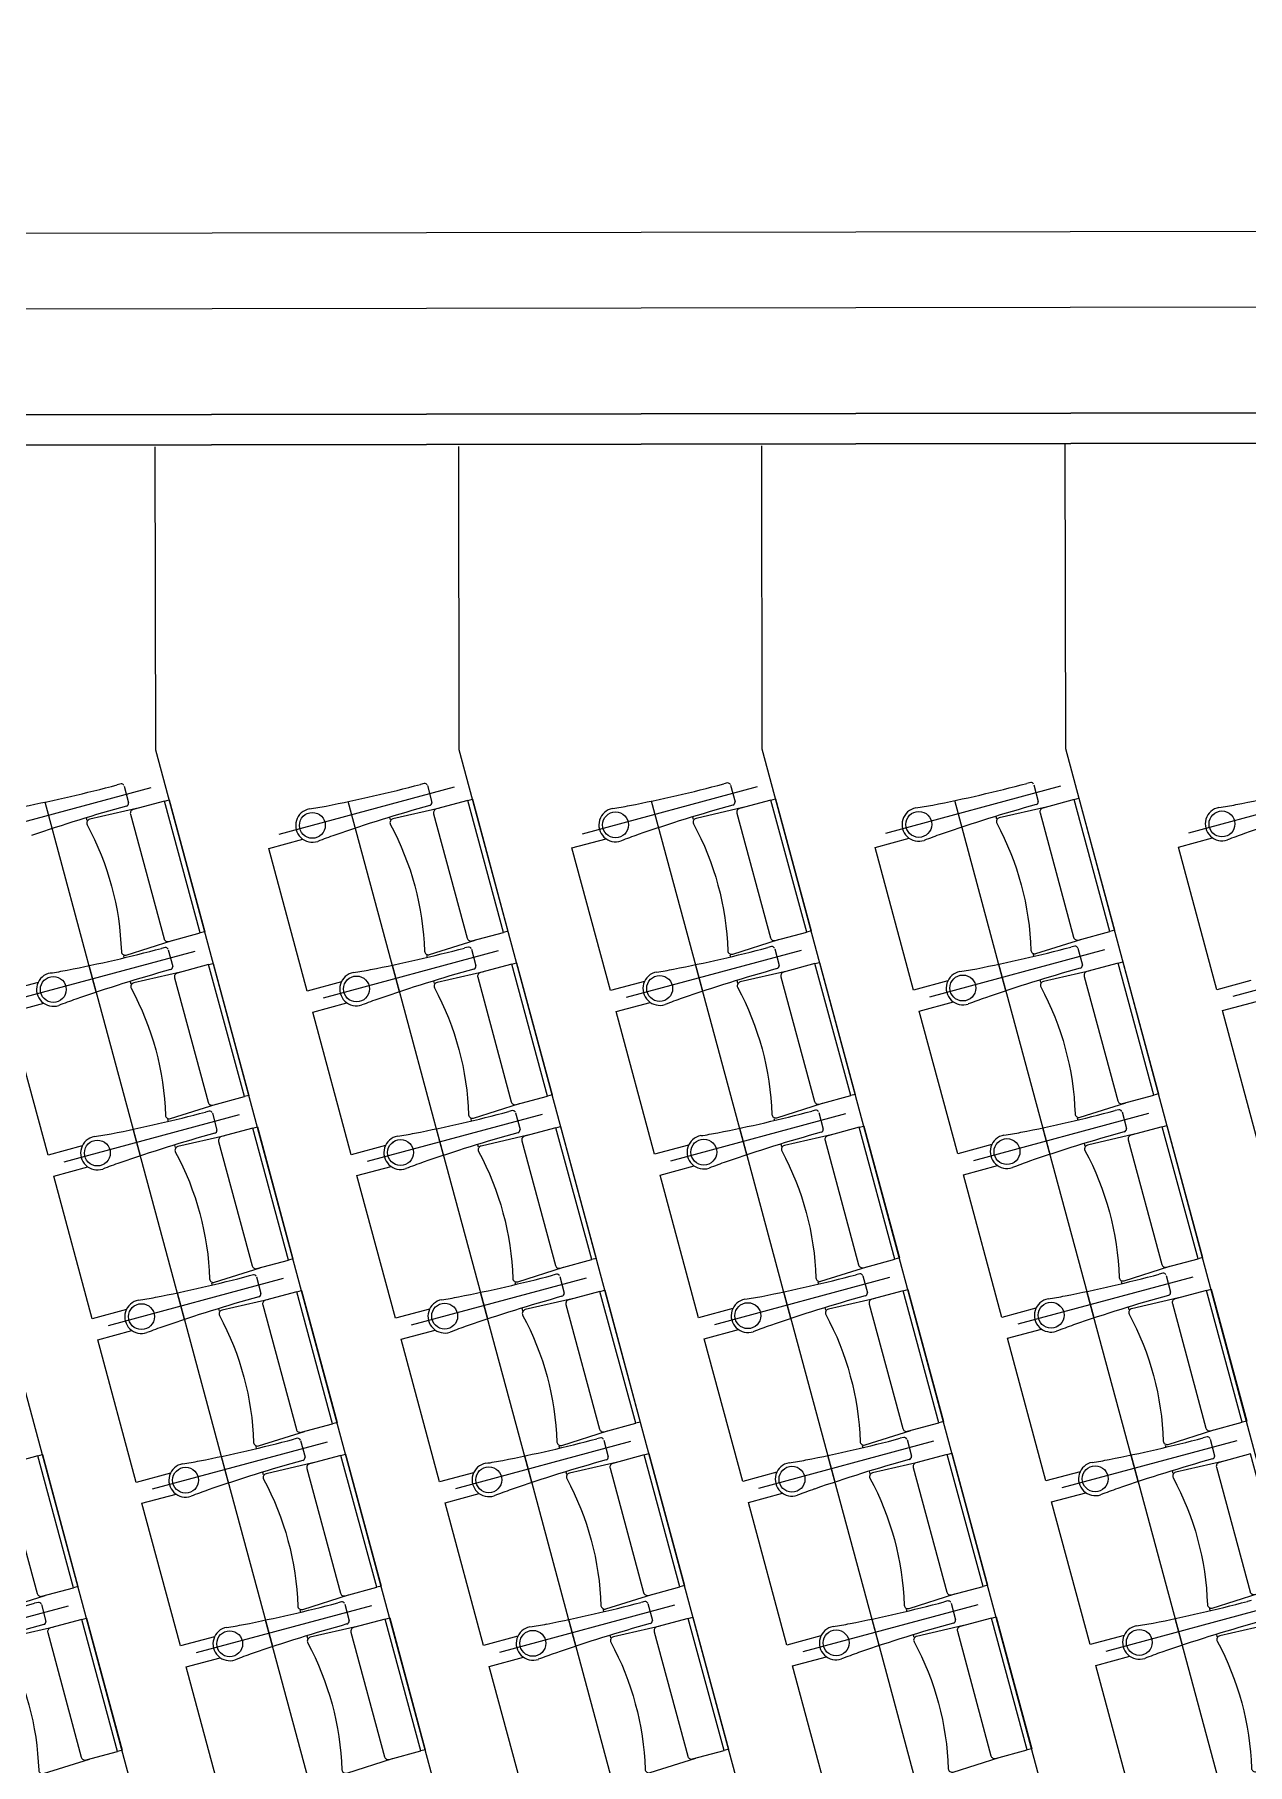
# Model space of a CAD drawing. Header units: millimetres. Extents: x 586 to 1010, y 369 to 668.
# Drawn here: x 697.26 to 701.26, y 482.89 to 488.6 of the extents above; entities that cross this region are included whole.
import ezdxf

# ---------------------------------------------------------------- set-up
doc = ezdxf.new("R2010")
doc.units = ezdxf.units.MM
doc.linetypes.add('CENTER', pattern=[2, 1.25, -0.25, 0.25, -0.25])
doc.linetypes.add('DASHED', pattern=[0.75, 0.5, -0.25])
doc.layers.add('plan line', color=7, linetype='Continuous', lineweight=15)

msp = doc.modelspace()

# ---------------------------------------------------------------- linework, layer by layer
at = {"color": 254, "lineweight": 25}
for points in [[(671.7124, 620.7085), (706.7355, 621.773), (754.2598, 613.8303), (814.6609, 600.1481), (855.7567, 598.0104), (895.0671, 567.0647), (920.0096, 542.0176), (952.0084, 521.2476), (977.2234, 504.6526), (979.6352, 479.2339), (986.3437, 463.8549), (988.7975, 462.3853)], [(654.944, 595.4717), (670.2671, 587.3174), (714.302, 595.1648), (787.0891, 595.1648), (819.3936, 580.9441), (821.0297, 562.8505), (813.4907, 552.7881), (808.7339, 539.6711), (796.4072, 534.7059), (791.0222, 527.249), (791.0222, 507.547), (797.3007, 476.5274), (814.9752, 463.8897), (836.1481, 474.6816), (874.0221, 478.5878), (885.7286, 462.7333), (863.0042, 436.0794), (845.7887, 420.6845), (845.1044, 408.6747)], [(639.2065, 583.4381), (644.7272, 575.638), (657.7961, 553.4401), (668.4043, 543.9291), (682.5178, 548.7307), (692.9838, 555.4778), (711.9339, 556.5828), (734.3456, 532.1334), (750.593, 477.7475), (754.1369, 444.164), (776.4657, 425.4473), (782.6172, 412.2355)]]:
    msp.add_spline(points, degree=3, dxfattribs=at)
at = {"layer": 'plan line'}
for p, q in [((692.5869, 487.9375), (708.8552, 487.9632)), ((696.8556, 487.6943), (702.4556, 487.7031)), ((700.6574, 487.2503), (700.659, 486.2443)), ((697.6586, 486.2396), (697.6571, 487.2396)), ((698.6572, 487.2411), (698.6588, 486.2411)), ((699.6589, 486.2427), (699.6573, 487.2427)), ((698.1775, 480.6046), (696.6585, 486.238)), ((699.1912, 480.5558), (697.6586, 486.2396)), ((698.6588, 486.2411), (700.1792, 480.6025)), ((701.1914, 480.559), (699.6589, 486.2427)), ((700.659, 486.2443), (702.1828, 480.5713)), ((697.5441, 486.1279), (697.5317, 486.1248)), ((697.5545, 486.1207), (697.5691, 486.0655)), ((698.5443, 486.1295), (698.5318, 486.1264)), ((698.5546, 486.1223), (698.5693, 486.0671)), ((699.5444, 486.1311), (699.5319, 486.128)), ((699.5547, 486.1239), (699.5694, 486.0686)), ((700.5445, 486.1327), (700.532, 486.1296)), ((700.5549, 486.1255), (700.5695, 486.0702)), ((697.4292, 486.0163), (697.4314, 486.0082)), ((698.4293, 486.0179), (698.4315, 486.0098)), ((699.4294, 486.0195), (699.4316, 486.0113)), ((700.4296, 486.021), (700.4317, 486.0129)), ((698.0313, 485.9151), (698.1439, 485.9455)), ((699.0315, 485.9167), (699.144, 485.9471)), ((700.0316, 485.9183), (700.1441, 485.9487)), ((701.0317, 485.9199), (701.1442, 485.9502)), ((698.1582, 485.4446), (698.0313, 485.9151)), ((699.1583, 485.4462), (699.0315, 485.9167)), ((700.1584, 485.4478), (700.0316, 485.9183)), ((701.1585, 485.4494), (701.0317, 485.9199)), ((697.5519, 485.5615), (697.5538, 485.5544)), ((697.6896, 485.5884), (697.6772, 485.5853)), ((697.6896, 485.5884), (697.6772, 485.5853)), ((697.7, 485.5812), (697.7146, 485.5259)), ((697.7, 485.5812), (697.7146, 485.5259)), ((698.552, 485.5631), (698.5539, 485.556)), ((698.6897, 485.59), (698.6773, 485.5869)), ((698.6897, 485.59), (698.6773, 485.5869)), ((698.7001, 485.5828), (698.7147, 485.5275)), ((698.7001, 485.5828), (698.7147, 485.5275)), ((699.5521, 485.5646), (699.554, 485.5576)), ((699.6899, 485.5915), (699.6774, 485.5884)), ((699.6899, 485.5915), (699.6774, 485.5884)), ((699.7002, 485.5843), (699.7149, 485.5291)), ((699.7002, 485.5843), (699.7149, 485.5291)), ((700.5522, 485.5662), (700.5541, 485.5592)), ((700.69, 485.5931), (700.6775, 485.59)), ((700.69, 485.5931), (700.6775, 485.59)), ((700.7003, 485.5859), (700.715, 485.5307)), ((700.7003, 485.5859), (700.715, 485.5307)), ((700.575, 485.4815), (700.5772, 485.4734)), ((697.2707, 485.4734), (697.1581, 485.4431)), ((697.5747, 485.4768), (697.5769, 485.4686)), ((698.2708, 485.475), (698.1582, 485.4446)), ((698.5748, 485.4784), (698.577, 485.4702)), ((699.2709, 485.4766), (699.1583, 485.4462)), ((699.5749, 485.4799), (699.5771, 485.4718)), ((700.271, 485.4781), (700.1584, 485.4478)), ((701.2711, 485.4797), (701.1585, 485.4494)), ((697.1767, 485.374), (697.2893, 485.4044)), ((697.3036, 484.9035), (697.1767, 485.374)), ((698.1768, 485.3756), (698.2894, 485.406)), ((698.3037, 484.9051), (698.1768, 485.3756)), ((699.1769, 485.3772), (699.2895, 485.4075)), ((699.3038, 484.9067), (699.1769, 485.3772)), ((700.177, 485.3788), (700.2896, 485.4091)), ((700.3039, 484.9083), (700.177, 485.3788)), ((701.1771, 485.3803), (701.2897, 485.4107)), ((701.304, 484.9098), (701.1771, 485.3803)), ((697.8351, 485.0489), (697.8226, 485.0458)), ((697.8351, 485.0489), (697.8226, 485.0458)), ((697.8455, 485.0417), (697.8601, 484.9864)), ((697.8455, 485.0417), (697.8601, 484.9864)), ((698.8352, 485.0504), (698.8228, 485.0473)), ((698.8352, 485.0504), (698.8228, 485.0473)), ((698.8456, 485.0432), (698.8602, 484.988)), ((698.8456, 485.0432), (698.8602, 484.988)), ((699.6976, 485.0251), (699.6995, 485.0181)), ((699.8353, 485.052), (699.8229, 485.0489)), ((699.8353, 485.052), (699.8229, 485.0489)), ((699.8457, 485.0448), (699.8603, 484.9896)), ((699.8457, 485.0448), (699.8603, 484.9896)), ((700.6977, 485.0267), (700.6996, 485.0196)), ((700.8354, 485.0536), (700.823, 485.0505)), ((700.8354, 485.0536), (700.823, 485.0505)), ((700.8458, 485.0464), (700.8604, 484.9911)), ((700.8458, 485.0464), (700.8604, 484.9911)), ((697.6973, 485.0219), (697.6992, 485.0149)), ((698.6975, 485.0235), (698.6994, 485.0165)), ((697.4161, 484.9339), (697.3036, 484.9035)), ((697.7202, 484.9373), (697.7224, 484.9291)), ((698.4163, 484.9355), (698.3037, 484.9051)), ((698.7203, 484.9388), (698.7225, 484.9307)), ((699.4164, 484.937), (699.3038, 484.9067)), ((699.7204, 484.9404), (699.7226, 484.9323)), ((700.4165, 484.9386), (700.3039, 484.9083)), ((700.7205, 484.942), (700.7227, 484.9339)), ((697.3222, 484.8345), (697.4348, 484.8649)), ((698.3223, 484.8361), (698.4349, 484.8664)), ((699.3224, 484.8377), (699.435, 484.868)), ((700.3225, 484.8392), (700.4351, 484.8696)), ((697.4491, 484.364), (697.3222, 484.8345)), ((698.4492, 484.3656), (698.3223, 484.8361)), ((699.4493, 484.3672), (699.3224, 484.8377)), ((700.4494, 484.3687), (700.3225, 484.8392)), ((699.9808, 484.5125), (699.9683, 484.5094)), ((699.9808, 484.5125), (699.9683, 484.5094)), ((700.9809, 484.5141), (700.9685, 484.511)), ((700.9809, 484.5141), (700.9685, 484.511)), ((697.8428, 484.4824), (697.8447, 484.4754)), ((697.9806, 484.5093), (697.9681, 484.5062)), ((697.9806, 484.5093), (697.9681, 484.5062)), ((697.9909, 484.5021), (698.0056, 484.4469)), ((697.9909, 484.5021), (698.0056, 484.4469)), ((698.8429, 484.484), (698.8448, 484.4769)), ((698.9807, 484.5109), (698.9682, 484.5078)), ((698.9807, 484.5109), (698.9682, 484.5078)), ((698.9911, 484.5037), (699.0057, 484.4485)), ((698.9911, 484.5037), (699.0057, 484.4485)), ((699.843, 484.4856), (699.8449, 484.4785)), ((699.9912, 484.5053), (700.0058, 484.45)), ((699.9912, 484.5053), (700.0058, 484.45)), ((700.8432, 484.4871), (700.8451, 484.4801)), ((700.9913, 484.5069), (701.0059, 484.4516)), ((700.9913, 484.5069), (701.0059, 484.4516)), ((697.8657, 484.3977), (697.8678, 484.3896)), ((698.8658, 484.3993), (698.868, 484.3912)), ((699.5619, 484.3975), (699.4493, 484.3672)), ((699.8659, 484.4009), (699.8681, 484.3927)), ((700.562, 484.3991), (700.4494, 484.3687)), ((700.866, 484.4025), (700.8682, 484.3943)), ((697.5616, 484.3944), (697.4491, 484.364)), ((698.5617, 484.3959), (698.4492, 484.3656)), ((697.4677, 484.295), (697.5802, 484.3253)), ((697.5945, 483.8245), (697.4677, 484.295)), ((698.4678, 484.2966), (698.5804, 484.3269)), ((698.5947, 483.826), (698.4678, 484.2966)), ((699.4679, 484.2981), (699.5805, 484.3285)), ((699.5948, 483.8276), (699.4679, 484.2981)), ((700.468, 484.2997), (700.5806, 484.3301)), ((700.5949, 483.8292), (700.468, 484.2997)), ((697.9883, 483.9429), (697.9902, 483.9358)), ((698.1261, 483.9698), (698.1136, 483.9667)), ((698.1261, 483.9698), (698.1136, 483.9667)), ((698.1364, 483.9626), (698.1511, 483.9074)), ((698.1364, 483.9626), (698.1511, 483.9074)), ((698.9884, 483.9445), (698.9903, 483.9374)), ((699.1262, 483.9714), (699.1137, 483.9683)), ((699.1262, 483.9714), (699.1137, 483.9683)), ((699.1365, 483.9642), (699.1512, 483.9089)), ((699.1365, 483.9642), (699.1512, 483.9089)), ((699.9885, 483.946), (699.9904, 483.939)), ((700.1263, 483.973), (700.1138, 483.9699)), ((700.1263, 483.973), (700.1138, 483.9699)), ((700.1367, 483.9658), (700.1513, 483.9105)), ((700.1367, 483.9658), (700.1513, 483.9105)), ((700.9886, 483.9476), (700.9905, 483.9406)), ((701.1264, 483.9745), (701.1139, 483.9714)), ((701.1264, 483.9745), (701.1139, 483.9714)), ((701.1368, 483.9673), (701.1514, 483.9121)), ((701.1368, 483.9673), (701.1514, 483.9121)), ((697.7071, 483.8548), (697.5945, 483.8245)), ((698.0111, 483.8582), (698.0133, 483.8501)), ((698.7072, 483.8564), (698.5947, 483.826)), ((699.0113, 483.8598), (699.0134, 483.8516)), ((699.7073, 483.858), (699.5948, 483.8276)), ((700.0114, 483.8613), (700.0136, 483.8532)), ((700.7074, 483.8596), (700.5949, 483.8292)), ((701.0115, 483.8629), (701.0137, 483.8548)), ((697.6131, 483.7554), (697.7257, 483.7858)), ((698.6133, 483.757), (698.7258, 483.7874)), ((699.6134, 483.7586), (699.7259, 483.789)), ((700.6135, 483.7602), (700.7261, 483.7905)), ((697.74, 483.2849), (697.6131, 483.7554)), ((698.7401, 483.2865), (698.6133, 483.757)), ((699.7402, 483.2881), (699.6134, 483.7586)), ((700.7403, 483.2897), (700.6135, 483.7602)), ((697.2714, 483.4287), (697.2589, 483.4256)), ((697.2714, 483.4287), (697.2589, 483.4256)), ((698.2715, 483.4303), (698.2591, 483.4272)), ((698.2715, 483.4303), (698.2591, 483.4272)), ((699.2717, 483.4318), (699.2592, 483.4287)), ((699.2717, 483.4318), (699.2592, 483.4287)), ((700.2718, 483.4334), (700.2593, 483.4303)), ((700.2718, 483.4334), (700.2593, 483.4303)), ((701.2719, 483.435), (701.2594, 483.4319)), ((697.2818, 483.4215), (697.2964, 483.3662)), ((697.2818, 483.4215), (697.2964, 483.3662)), ((698.1338, 483.4034), (698.1357, 483.3963)), ((698.2819, 483.4231), (698.2965, 483.3678)), ((698.2819, 483.4231), (698.2965, 483.3678)), ((699.1339, 483.4049), (699.1358, 483.3979)), ((699.282, 483.4246), (699.2967, 483.3694)), ((699.282, 483.4246), (699.2967, 483.3694)), ((700.134, 483.4065), (700.1359, 483.3995)), ((700.2821, 483.4262), (700.2968, 483.371)), ((700.2821, 483.4262), (700.2968, 483.371)), ((701.1341, 483.4081), (701.136, 483.401)), ((697.8526, 483.3153), (697.74, 483.2849)), ((698.1566, 483.3187), (698.1588, 483.3105)), ((698.8527, 483.3169), (698.7401, 483.2865)), ((699.1567, 483.3202), (699.1589, 483.3121)), ((699.8528, 483.3184), (699.7402, 483.2881)), ((700.1568, 483.3218), (700.159, 483.3137)), ((700.8529, 483.32), (700.7403, 483.2897)), ((701.157, 483.3234), (701.1591, 483.3153)), ((697.7586, 483.2159), (697.8712, 483.2463)), ((697.8855, 482.7454), (697.7586, 483.2159)), ((698.7587, 483.2175), (698.8713, 483.2478)), ((698.8856, 482.747), (698.7587, 483.2175)), ((699.7589, 483.2191), (699.8714, 483.2494)), ((699.8857, 482.7486), (699.7589, 483.2191)), ((700.759, 483.2206), (700.8715, 483.251)), ((700.8858, 482.7501), (700.759, 483.2206))]:
    msp.add_line(p, q, dxfattribs=at)
at = {"layer": 'plan line', "lineweight": 30}
for p, q in [((702.4562, 487.3531), (696.8562, 487.3443)), ((702.4563, 487.2531), (696.8563, 487.2443))]:
    msp.add_line(p, q, dxfattribs=at)
at = {"layer": 'plan line', "linetype": 'CENTER', "ltscale": 3}
for p, q in [((697.6423, 486.1153), (697.0649, 485.9597)), ((698.6424, 486.1169), (698.0651, 485.9613)), ((699.6425, 486.1185), (699.0652, 485.9628)), ((700.6426, 486.1201), (700.0653, 485.9644)), ((701.6427, 486.1217), (701.0654, 485.966)), ((697.7877, 485.5758), (697.2104, 485.4201)), ((697.7877, 485.5758), (697.2104, 485.4201)), ((698.7879, 485.5774), (698.2105, 485.4217)), ((698.7879, 485.5774), (698.2105, 485.4217)), ((699.788, 485.579), (699.2107, 485.4233)), ((699.788, 485.579), (699.2107, 485.4233)), ((700.7881, 485.5806), (700.2108, 485.4249)), ((700.7881, 485.5806), (700.2108, 485.4249)), ((701.7882, 485.5821), (701.2109, 485.4265)), ((701.7882, 485.5821), (701.2109, 485.4265)), ((697.9332, 485.0363), (697.3559, 484.8806)), ((697.9332, 485.0363), (697.3559, 484.8806)), ((698.9333, 485.0379), (698.356, 484.8822)), ((698.9333, 485.0379), (698.356, 484.8822)), ((699.9335, 485.0394), (699.3561, 484.8838)), ((699.9335, 485.0394), (699.3561, 484.8838)), ((700.9336, 485.041), (700.3562, 484.8854)), ((700.9336, 485.041), (700.3562, 484.8854)), ((698.0787, 484.4968), (697.5014, 484.3411)), ((698.0787, 484.4968), (697.5014, 484.3411)), ((699.0788, 484.4983), (698.5015, 484.3427)), ((699.0788, 484.4983), (698.5015, 484.3427)), ((700.0789, 484.4999), (699.5016, 484.3442)), ((700.0789, 484.4999), (699.5016, 484.3442)), ((701.079, 484.5015), (700.5017, 484.3458)), ((701.079, 484.5015), (700.5017, 484.3458)), ((698.2242, 483.9572), (697.6469, 483.8016)), ((698.2242, 483.9572), (697.6469, 483.8016)), ((699.2243, 483.9588), (698.647, 483.8031)), ((699.2243, 483.9588), (698.647, 483.8031)), ((700.2244, 483.9604), (699.6471, 483.8047)), ((700.2244, 483.9604), (699.6471, 483.8047)), ((701.2245, 483.962), (700.6472, 483.8063)), ((701.2245, 483.962), (700.6472, 483.8063)), ((697.3695, 483.4161), (696.7922, 483.2605)), ((697.3695, 483.4161), (696.7922, 483.2605)), ((698.3697, 483.4177), (697.7923, 483.262)), ((698.3697, 483.4177), (697.7923, 483.262)), ((699.3698, 483.4193), (698.7925, 483.2636)), ((699.3698, 483.4193), (698.7925, 483.2636)), ((700.3699, 483.4209), (699.7926, 483.2652)), ((700.3699, 483.4209), (699.7926, 483.2652)), ((701.37, 483.4224), (700.7927, 483.2668)), ((701.37, 483.4224), (700.7927, 483.2668))]:
    msp.add_line(p, q, dxfattribs=at)
at = {"layer": 'plan line', "linetype": 'DASHED', "ltscale": 3}
for p, q in [((697.4626, 485.4411), (697.2935, 486.0682)), ((698.4628, 485.4427), (698.2937, 486.0698)), ((699.4629, 485.4442), (699.2938, 486.0714)), ((700.463, 485.4458), (700.2939, 486.073)), ((697.6081, 484.9016), (697.439, 485.5287)), ((698.6082, 484.9031), (698.4391, 485.5303)), ((699.6083, 484.9047), (699.4392, 485.5319)), ((700.6085, 484.9063), (700.4393, 485.5334)), ((697.7536, 484.362), (697.5845, 484.9892)), ((698.7537, 484.3636), (698.5846, 484.9907)), ((699.7538, 484.3652), (699.5847, 484.9923)), ((700.7539, 484.3668), (700.5848, 484.9939)), ((697.8991, 483.8225), (697.73, 484.4496)), ((698.8992, 483.8241), (698.7301, 484.4512)), ((699.8993, 483.8256), (699.7302, 484.4528)), ((700.8994, 483.8272), (700.7303, 484.4544)), ((698.0446, 483.283), (697.8754, 483.9101)), ((699.0447, 483.2845), (698.8756, 483.9117)), ((700.0448, 483.2861), (699.8757, 483.9133)), ((701.0449, 483.2877), (700.8758, 483.9148)), ((698.19, 482.7434), (698.0209, 483.3706)), ((699.1902, 482.745), (699.021, 483.3722)), ((700.1903, 482.7466), (700.0212, 483.3737)), ((701.1904, 482.7482), (701.0213, 483.3753))]:
    msp.add_line(p, q, dxfattribs=at)
at = {"layer": 'plan line'}
for points in [[(697.6874, 486.0716), (697.584, 486.0437, 0.414214), (697.5751, 486.0282), (697.6858, 485.6174, 0.414214), (697.7014, 485.6085), (697.8055, 485.6365), (697.6874, 486.0716)], [(698.6875, 486.0731), (698.5842, 486.0453, 0.414214), (698.5752, 486.0297), (698.686, 485.619, 0.414214), (698.7015, 485.61), (698.8056, 485.6381), (698.6875, 486.0731)], [(699.6876, 486.0747), (699.5843, 486.0469, 0.414214), (699.5753, 486.0313), (699.6861, 485.6206, 0.414214), (699.7016, 485.6116), (699.8057, 485.6396), (699.6876, 486.0747)], [(700.6877, 486.0763), (700.5844, 486.0485, 0.414214), (700.5754, 486.0329), (700.6862, 485.6221, 0.414214), (700.7017, 485.6132), (700.8058, 485.6412), (700.6877, 486.0763)], [(697.5951, 486.0467), (697.4408, 486.0112, 0.474715), (697.4321, 485.9936, -0.115865), (697.5451, 485.5745, 0.474715), (697.5615, 485.5636), (697.7125, 485.6114)], [(698.5952, 486.0483), (698.4409, 486.0127, 0.474715), (698.4322, 485.9951, -0.115865), (698.5452, 485.576, 0.474715), (698.5616, 485.5652), (698.7126, 485.613)], [(699.5953, 486.0499), (699.441, 486.0143, 0.474715), (699.4323, 485.9967, -0.115865), (699.5453, 485.5776, 0.474715), (699.5617, 485.5668), (699.7127, 485.6146)], [(700.5954, 486.0514), (700.4411, 486.0159, 0.474715), (700.4324, 485.9983, -0.115865), (700.5454, 485.5792, 0.474715), (700.5618, 485.5683), (700.7128, 485.6162)], [(697.7406, 485.5072), (697.5863, 485.4716, 0.474715), (697.5776, 485.454, -0.115865), (697.6906, 485.0349, 0.474715), (697.7069, 485.0241), (697.8579, 485.0719)], [(697.8328, 485.532), (697.7295, 485.5042, 0.414214), (697.7206, 485.4886), (697.8313, 485.0779, 0.414214), (697.8469, 485.0689), (697.9509, 485.097), (697.8328, 485.532)], [(698.7407, 485.5088), (698.5864, 485.4732, 0.474715), (698.5777, 485.4556, -0.115865), (698.6907, 485.0365, 0.474715), (698.7071, 485.0257), (698.8581, 485.0735)], [(698.833, 485.5336), (698.7296, 485.5058, 0.414214), (698.7207, 485.4902), (698.8314, 485.0795, 0.414214), (698.847, 485.0705), (698.9511, 485.0985), (698.833, 485.5336)], [(699.7408, 485.5103), (699.5865, 485.4748, 0.474715), (699.5778, 485.4572, -0.115865), (699.6908, 485.0381, 0.474715), (699.7072, 485.0272), (699.8582, 485.0751)], [(699.8331, 485.5352), (699.7297, 485.5074, 0.414214), (699.7208, 485.4918), (699.8315, 485.081, 0.414214), (699.8471, 485.0721), (699.9512, 485.1001), (699.8331, 485.5352)], [(700.7409, 485.5119), (700.5866, 485.4764, 0.474715), (700.5779, 485.4588, -0.115865), (700.6909, 485.0397, 0.474715), (700.7073, 485.0288), (700.8583, 485.0766)], [(700.8332, 485.5368), (700.7299, 485.5089, 0.414214), (700.7209, 485.4934), (700.8317, 485.0826, 0.414214), (700.8472, 485.0737), (700.9513, 485.1017), (700.8332, 485.5368)], [(697.9783, 484.9925), (697.875, 484.9647, 0.414214), (697.866, 484.9491), (697.9768, 484.5383, 0.414214), (697.9924, 484.5294), (698.0964, 484.5574), (697.9783, 484.9925)], [(698.8862, 484.9692), (698.7319, 484.9337, 0.474715), (698.7232, 484.9161, -0.115865), (698.8362, 484.497, 0.474715), (698.8525, 484.4861), (699.0035, 484.534)], [(698.9784, 484.9941), (698.8751, 484.9662, 0.414214), (698.8662, 484.9507), (698.9769, 484.5399, 0.414214), (698.9925, 484.531), (699.0965, 484.559), (698.9784, 484.9941)], [(699.8863, 484.9708), (699.732, 484.9352, 0.474715), (699.7233, 484.9177, -0.115865), (699.8363, 484.4986, 0.474715), (699.8526, 484.4877), (700.0036, 484.5355)], [(699.9786, 484.9957), (699.8752, 484.9678, 0.414214), (699.8663, 484.9523), (699.977, 484.5415, 0.414214), (699.9926, 484.5325), (700.0967, 484.5606), (699.9786, 484.9957)], [(700.8864, 484.9724), (700.7321, 484.9368, 0.474715), (700.7234, 484.9192, -0.115865), (700.8364, 484.5001, 0.474715), (700.8527, 484.4893), (701.0037, 484.5371)], [(700.9787, 484.9972), (700.8753, 484.9694, 0.414214), (700.8664, 484.9538), (700.9771, 484.5431, 0.414214), (700.9927, 484.5341), (701.0968, 484.5622), (700.9787, 484.9972)], [(697.886, 484.9676), (697.7317, 484.9321, 0.474715), (697.7231, 484.9145, -0.115865), (697.8361, 484.4954, 0.474715), (697.8524, 484.4846), (698.0034, 484.5324)], [(699.1239, 484.4545), (699.0206, 484.4267, 0.414214), (699.0116, 484.4111), (699.1224, 484.0004, 0.414214), (699.138, 483.9914), (699.242, 484.0195), (699.1239, 484.4545)], [(700.124, 484.4561), (700.0207, 484.4283, 0.414214), (700.0117, 484.4127), (700.1225, 484.002, 0.414214), (700.1381, 483.993), (700.2421, 484.021), (700.124, 484.4561)], [(701.1241, 484.4577), (701.0208, 484.4299, 0.414214), (701.0119, 484.4143), (701.1226, 484.0036, 0.414214), (701.1382, 483.9946), (701.2422, 484.0226), (701.1241, 484.4577)], [(698.0315, 484.4281), (697.8772, 484.3926, 0.474715), (697.8685, 484.375, -0.115865), (697.9815, 483.9559, 0.474715), (697.9979, 483.945), (698.1489, 483.9928)], [(698.1238, 484.453), (698.0205, 484.4251, 0.414214), (698.0115, 484.4096), (698.1223, 483.9988, 0.414214), (698.1378, 483.9899), (698.2419, 484.0179), (698.1238, 484.453)], [(699.0316, 484.4297), (698.8773, 484.3941, 0.474715), (698.8687, 484.3765, -0.115865), (698.9817, 483.9575, 0.474715), (698.998, 483.9466), (699.149, 483.9944)], [(700.0318, 484.4313), (699.8774, 484.3957, 0.474715), (699.8688, 484.3781, -0.115865), (699.9818, 483.959, 0.474715), (699.9981, 483.9482), (700.1491, 483.996)], [(701.0319, 484.4329), (700.8776, 484.3973, 0.474715), (700.8689, 484.3797, -0.115865), (700.9819, 483.9606, 0.474715), (700.9982, 483.9498), (701.1492, 483.9976)], [(697.1769, 483.887), (697.0226, 483.8515, 0.474715), (697.0139, 483.8339, -0.115865), (697.1269, 483.4148, 0.474715), (697.1432, 483.4039), (697.2942, 483.4517)], [(697.2692, 483.9119), (697.1658, 483.884, 0.414214), (697.1569, 483.8685), (697.2676, 483.4577, 0.414214), (697.2832, 483.4488), (697.3873, 483.4768), (697.2692, 483.9119)], [(698.177, 483.8886), (698.0227, 483.853, 0.474715), (698.014, 483.8354, -0.115865), (698.127, 483.4163, 0.474715), (698.1434, 483.4055), (698.2944, 483.4533)], [(698.2693, 483.9134), (698.1659, 483.8856, 0.414214), (698.157, 483.87), (698.2677, 483.4593, 0.414214), (698.2833, 483.4503), (698.3874, 483.4784), (698.2693, 483.9134)], [(699.1771, 483.8902), (699.0228, 483.8546, 0.474715), (699.0141, 483.837, -0.115865), (699.1271, 483.4179, 0.474715), (699.1435, 483.4071), (699.2945, 483.4549)], [(699.2694, 483.915), (699.1661, 483.8872, 0.414214), (699.1571, 483.8716), (699.2679, 483.4609, 0.414214), (699.2834, 483.4519), (699.3875, 483.4799), (699.2694, 483.915)], [(700.1772, 483.8917), (700.0229, 483.8562, 0.474715), (700.0143, 483.8386, -0.115865), (700.1273, 483.4195, 0.474715), (700.1436, 483.4086), (700.2946, 483.4565)], [(700.2695, 483.9166), (700.1662, 483.8888, 0.414214), (700.1572, 483.8732), (700.268, 483.4624, 0.414214), (700.2836, 483.4535), (700.3876, 483.4815), (700.2695, 483.9166)], [(701.1773, 483.8933), (701.023, 483.8578, 0.474715), (701.0144, 483.8402, -0.115865), (701.1274, 483.4211, 0.474715), (701.1437, 483.4102), (701.2947, 483.458)], [(701.2696, 483.9182), (701.1663, 483.8903, 0.414214), (701.1573, 483.8748), (701.2681, 483.464, 0.414214), (701.2837, 483.4551), (701.3877, 483.4831), (701.2696, 483.9182)], [(697.4146, 483.3723), (697.3113, 483.3445, 0.414214), (697.3023, 483.3289), (697.4131, 482.9182, 0.414214), (697.4287, 482.9092), (697.5327, 482.9373), (697.4146, 483.3723)], [(698.4148, 483.3739), (698.3114, 483.3461, 0.414214), (698.3025, 483.3305), (698.4132, 482.9198, 0.414214), (698.4288, 482.9108), (698.5329, 482.9388), (698.4148, 483.3739)], [(699.4149, 483.3755), (699.3115, 483.3477, 0.414214), (699.3026, 483.3321), (699.4133, 482.9213, 0.414214), (699.4289, 482.9124), (699.533, 482.9404), (699.4149, 483.3755)], [(700.415, 483.3771), (700.3117, 483.3492, 0.414214), (700.3027, 483.3337), (700.4135, 482.9229, 0.414214), (700.429, 482.914), (700.5331, 482.942), (700.415, 483.3771)], [(697.3224, 483.3475), (697.168, 483.3119, 0.474715), (697.1594, 483.2943, -0.115865), (697.2724, 482.8752, 0.474715), (697.2887, 482.8644), (697.4397, 482.9122)], [(698.3225, 483.3491), (698.1682, 483.3135, 0.474715), (698.1595, 483.2959, -0.115865), (698.2725, 482.8768, 0.474715), (698.2888, 482.866), (698.4398, 482.9138)], [(699.3226, 483.3506), (699.1683, 483.3151, 0.474715), (699.1596, 483.2975, -0.115865), (699.2726, 482.8784, 0.474715), (699.289, 482.8675), (699.44, 482.9154)], [(700.3227, 483.3522), (700.1684, 483.3167, 0.474715), (700.1597, 483.2991, -0.115865), (700.2727, 482.88, 0.474715), (700.2891, 482.8691), (700.4401, 482.9169)], [(701.3228, 483.3538), (701.1685, 483.3182, 0.474715), (701.1598, 483.3006, -0.115865), (701.2728, 482.8815, 0.474715), (701.2892, 482.8707), (701.4402, 482.9185)]]:
    msp.add_lwpolyline(points, format="xyb", dxfattribs=at)
for points in [[(697.7028, 486.0757), (697.8202, 485.6405), (697.8055, 485.6365), (697.6874, 486.0716), (697.7028, 486.0757)], [(698.7029, 486.0773), (698.8203, 485.642), (698.8056, 485.6381), (698.6875, 486.0731), (698.7029, 486.0773)], [(699.703, 486.0789), (699.8204, 485.6436), (699.8057, 485.6396), (699.6876, 486.0747), (699.703, 486.0789)], [(700.7032, 486.0805), (700.8205, 485.6452), (700.8058, 485.6412), (700.6877, 486.0763), (700.7032, 486.0805)], [(699.8485, 485.5394), (699.9659, 485.1041), (699.9512, 485.1001), (699.8331, 485.5352), (699.8485, 485.5394)], [(700.8486, 485.5409), (700.966, 485.1057), (700.9513, 485.1017), (700.8332, 485.5368), (700.8486, 485.5409)], [(697.8483, 485.5362), (697.9657, 485.1009), (697.9509, 485.097), (697.8328, 485.532), (697.8483, 485.5362)], [(698.8484, 485.5378), (698.9658, 485.1025), (698.9511, 485.0985), (698.833, 485.5336), (698.8484, 485.5378)], [(697.9938, 484.9967), (698.1111, 484.5614), (698.0964, 484.5574), (697.9783, 484.9925), (697.9938, 484.9967)], [(698.9939, 484.9982), (699.1113, 484.563), (699.0965, 484.559), (698.9784, 484.9941), (698.9939, 484.9982)], [(699.994, 484.9998), (700.1114, 484.5645), (700.0967, 484.5606), (699.9786, 484.9957), (699.994, 484.9998)], [(700.9941, 485.0014), (701.1115, 484.5661), (701.0968, 484.5622), (700.9787, 484.9972), (700.9941, 485.0014)], [(698.1393, 484.4571), (698.2566, 484.0219), (698.2419, 484.0179), (698.1238, 484.453), (698.1393, 484.4571)], [(699.1394, 484.4587), (699.2567, 484.0234), (699.242, 484.0195), (699.1239, 484.4545), (699.1394, 484.4587)], [(700.1395, 484.4603), (700.2569, 484.025), (700.2421, 484.021), (700.124, 484.4561), (700.1395, 484.4603)], [(701.1396, 484.4619), (701.257, 484.0266), (701.2422, 484.0226), (701.1241, 484.4577), (701.1396, 484.4619)], [(697.2846, 483.916), (697.402, 483.4808), (697.3873, 483.4768), (697.2692, 483.9119), (697.2846, 483.916)], [(698.2847, 483.9176), (698.4021, 483.4823), (698.3874, 483.4784), (698.2693, 483.9134), (698.2847, 483.9176)], [(699.2849, 483.9192), (699.4022, 483.4839), (699.3875, 483.4799), (699.2694, 483.915), (699.2849, 483.9192)], [(700.285, 483.9208), (700.4023, 483.4855), (700.3876, 483.4815), (700.2695, 483.9166), (700.285, 483.9208)], [(697.4301, 483.3765), (697.5474, 482.9412), (697.5327, 482.9373), (697.4146, 483.3723), (697.4301, 483.3765)], [(698.4302, 483.3781), (698.5476, 482.9428), (698.5329, 482.9388), (698.4148, 483.3739), (698.4302, 483.3781)], [(699.4303, 483.3797), (699.5477, 482.9444), (699.533, 482.9404), (699.4149, 483.3755), (699.4303, 483.3797)], [(700.4304, 483.3812), (700.5478, 482.946), (700.5331, 482.942), (700.415, 483.3771), (700.4304, 483.3812)]]:
    msp.add_lwpolyline(points, dxfattribs=at)
for centre in [(698.1752, 485.9913), (699.1753, 485.9929), (700.1754, 485.9945), (701.1755, 485.996), (697.3206, 485.4502), (697.3206, 485.4502), (698.3207, 485.4518), (698.3207, 485.4518), (699.3208, 485.4534), (699.3208, 485.4534), (700.3209, 485.4549), (700.3209, 485.4549), (697.466, 484.9107), (697.466, 484.9107), (698.4662, 484.9122), (698.4661, 484.9122), (699.4663, 484.9138), (699.4663, 484.9138), (700.4664, 484.9154), (700.4664, 484.9154), (697.6115, 484.3711), (697.6115, 484.3711), (698.6116, 484.3727), (698.6116, 484.3727), (699.6117, 484.3743), (699.6117, 484.3743), (700.6119, 484.3759), (700.6118, 484.3759), (697.757, 483.8316), (697.757, 483.8316), (698.7571, 483.8332), (698.7571, 483.8332), (699.7572, 483.8348), (699.7572, 483.8348), (700.7573, 483.8363), (700.7573, 483.8363), (697.9025, 483.2921), (697.9025, 483.2921), (698.9026, 483.2937), (698.9026, 483.2937), (699.9027, 483.2952), (699.9027, 483.2952), (700.9028, 483.2968), (700.9028, 483.2968)]:
    msp.add_circle(centre, 0.0427, dxfattribs=at)
for centre, radius, start, end in [((696.2577, 490.9563), 4.9966, 281.1162, 284.7717), ((697.5452, 486.1186), 0.00935, 23.5288, 96.652), ((697.2578, 490.9579), 4.9966, 281.1162, 284.7717), ((698.5454, 486.1202), 0.00935, 23.5288, 96.652), ((698.2579, 490.9594), 4.9966, 281.1162, 284.7717), ((699.5455, 486.1218), 0.00935, 23.5288, 96.652), ((699.258, 490.961), 4.9966, 281.1162, 284.7717), ((700.5456, 486.1234), 0.00935, 23.5288, 96.652), ((700.2581, 490.9626), 4.9966, 281.1162, 284.7717), ((698.9905, 480.9215), 5.3287, 105.5499, 109.0735), ((697.5595, 486.0645), 0.00967, 284.4661, 5.9165), ((698.0259, 487.0304), 0.9947, 278.0552, 281.318), ((699.9907, 480.9231), 5.3287, 105.5499, 109.0735), ((698.5596, 486.0661), 0.00967, 284.4661, 5.9165), ((699.026, 487.032), 0.9947, 278.0552, 281.318), ((700.9908, 480.9246), 5.3287, 105.5499, 109.0735), ((699.5598, 486.0676), 0.00967, 284.4661, 5.9165), ((700.0262, 487.0336), 0.9947, 278.0552, 281.318), ((701.9909, 480.9262), 5.3287, 105.5499, 109.0735), ((700.5599, 486.0692), 0.00967, 284.4661, 5.9165), ((701.0263, 487.0351), 0.9947, 278.0552, 281.318), ((702.991, 480.9278), 5.3287, 105.5499, 109.0735), ((698.1755, 485.991), 0.0554, 100.5424, 288.5847), ((699.1756, 485.9926), 0.0554, 100.5424, 288.5847), ((700.1757, 485.9942), 0.0554, 100.5424, 288.5847), ((701.1758, 485.9958), 0.0554, 100.5424, 288.5847), ((699.5868, 482.2368), 3.9554, 109.7628, 110.6309), ((700.5869, 482.2384), 3.9554, 109.7628, 110.6309), ((701.587, 482.24), 3.9554, 109.7628, 110.6309), ((702.5871, 482.2416), 3.9554, 109.7628, 110.6309), ((696.4032, 490.4168), 4.9966, 281.1162, 284.7717), ((696.4032, 490.4168), 4.9966, 281.1162, 284.7717), ((697.6907, 485.5791), 0.00935, 23.5288, 96.652), ((697.6907, 485.5791), 0.00935, 23.5288, 96.652), ((697.4033, 490.4183), 4.9966, 281.1162, 284.7717), ((697.4033, 490.4183), 4.9966, 281.1162, 284.7717), ((698.6908, 485.5807), 0.00935, 23.5288, 96.652), ((698.6908, 485.5807), 0.00935, 23.5288, 96.652), ((698.4034, 490.4199), 4.9966, 281.1162, 284.7717), ((698.4034, 490.4199), 4.9966, 281.1162, 284.7717), ((699.6909, 485.5823), 0.00935, 23.5288, 96.652), ((699.6909, 485.5823), 0.00935, 23.5288, 96.652), ((699.4035, 490.4215), 4.9966, 281.1162, 284.7717), ((699.4035, 490.4215), 4.9966, 281.1162, 284.7717), ((700.6911, 485.5838), 0.00935, 23.5288, 96.652), ((700.691, 485.5838), 0.00935, 23.5288, 96.652), ((697.3208, 485.4499), 0.0554, 100.5424, 288.5847), ((697.3208, 485.4499), 0.0554, 100.5424, 288.5847), ((697.1713, 486.4893), 0.9947, 278.0552, 281.318), ((697.1713, 486.4893), 0.9947, 278.0552, 281.318), ((699.136, 480.382), 5.3287, 105.5499, 109.0735), ((699.136, 480.382), 5.3287, 105.5499, 109.0735), ((697.705, 485.5249), 0.00967, 284.4661, 5.9165), ((697.705, 485.5249), 0.00967, 284.4661, 5.9165), ((698.3209, 485.4515), 0.0554, 100.5424, 288.5847), ((698.3209, 485.4515), 0.0554, 100.5424, 288.5847), ((698.1714, 486.4909), 0.9947, 278.0552, 281.318), ((698.1714, 486.4909), 0.9947, 278.0552, 281.318), ((700.1361, 480.3835), 5.3287, 105.5499, 109.0735), ((700.1361, 480.3835), 5.3287, 105.5499, 109.0735), ((698.7051, 485.5265), 0.00967, 284.4661, 5.9165), ((698.7051, 485.5265), 0.00967, 284.4661, 5.9165), ((699.321, 485.4531), 0.0554, 100.5424, 288.5847), ((699.321, 485.4531), 0.0554, 100.5424, 288.5847), ((699.1715, 486.4924), 0.9947, 278.0552, 281.318), ((699.1715, 486.4924), 0.9947, 278.0552, 281.318), ((701.1363, 480.3851), 5.3287, 105.5499, 109.0735), ((701.1363, 480.3851), 5.3287, 105.5499, 109.0735), ((699.7052, 485.5281), 0.00967, 284.4661, 5.9165), ((699.7052, 485.5281), 0.00967, 284.4661, 5.9165), ((700.3212, 485.4546), 0.0554, 100.5424, 288.5847), ((700.3212, 485.4546), 0.0554, 100.5424, 288.5847), ((700.1716, 486.494), 0.9947, 278.0552, 281.318), ((700.1716, 486.494), 0.9947, 278.0552, 281.318), ((702.1364, 480.3867), 5.3287, 105.5499, 109.0735), ((702.1364, 480.3867), 5.3287, 105.5499, 109.0735), ((700.7053, 485.5297), 0.00967, 284.4661, 5.9165), ((700.7053, 485.5297), 0.00967, 284.4661, 5.9165), ((698.7321, 481.6957), 3.9554, 109.7628, 110.6309), ((698.7321, 481.6957), 3.9554, 109.7628, 110.6309), ((699.7322, 481.6973), 3.9554, 109.7628, 110.6309), ((699.7322, 481.6973), 3.9554, 109.7628, 110.6309), ((700.7324, 481.6989), 3.9554, 109.7628, 110.6309), ((700.7324, 481.6989), 3.9554, 109.7628, 110.6309), ((701.7325, 481.7005), 3.9554, 109.7628, 110.6309), ((701.7325, 481.7005), 3.9554, 109.7628, 110.6309), ((696.5487, 489.8772), 4.9966, 281.1162, 284.7717), ((696.5487, 489.8772), 4.9966, 281.1162, 284.7717), ((697.8362, 485.0396), 0.00935, 23.5288, 96.652), ((697.8362, 485.0396), 0.00935, 23.5288, 96.652), ((697.5488, 489.8788), 4.9966, 281.1162, 284.7717), ((697.5488, 489.8788), 4.9966, 281.1162, 284.7717), ((698.8363, 485.0412), 0.00935, 23.5288, 96.652), ((698.8363, 485.0412), 0.00935, 23.5288, 96.652), ((698.5489, 489.8804), 4.9966, 281.1162, 284.7717), ((698.5489, 489.8804), 4.9966, 281.1162, 284.7717), ((699.8364, 485.0427), 0.00935, 23.5288, 96.652), ((699.8364, 485.0427), 0.00935, 23.5288, 96.652), ((699.549, 489.882), 4.9966, 281.1162, 284.7717), ((699.549, 489.882), 4.9966, 281.1162, 284.7717), ((700.8365, 485.0443), 0.00935, 23.5288, 96.652), ((700.8365, 485.0443), 0.00935, 23.5288, 96.652), ((697.3168, 485.9498), 0.9947, 278.0552, 281.318), ((697.3168, 485.9498), 0.9947, 278.0552, 281.318), ((699.2815, 479.8424), 5.3287, 105.5499, 109.0735), ((699.2815, 479.8424), 5.3287, 105.5499, 109.0735), ((697.8505, 484.9854), 0.00967, 284.4661, 5.9165), ((697.8505, 484.9854), 0.00967, 284.4661, 5.9165), ((698.3169, 485.9513), 0.9947, 278.0552, 281.318), ((698.3169, 485.9513), 0.9947, 278.0552, 281.318), ((700.2816, 479.844), 5.3287, 105.5499, 109.0735), ((700.2816, 479.844), 5.3287, 105.5499, 109.0735), ((698.8506, 484.987), 0.00967, 284.4661, 5.9165), ((698.8506, 484.987), 0.00967, 284.4661, 5.9165), ((699.4665, 484.9135), 0.0554, 100.5424, 288.5847), ((699.4665, 484.9135), 0.0554, 100.5424, 288.5847), ((699.317, 485.9529), 0.9947, 278.0552, 281.318), ((699.317, 485.9529), 0.9947, 278.0552, 281.318), ((701.2817, 479.8456), 5.3287, 105.5499, 109.0735), ((701.2817, 479.8456), 5.3287, 105.5499, 109.0735), ((699.8507, 484.9886), 0.00967, 284.4661, 5.9165), ((699.8507, 484.9886), 0.00967, 284.4661, 5.9165), ((700.4666, 484.9151), 0.0554, 100.5424, 288.5847), ((700.4666, 484.9151), 0.0554, 100.5424, 288.5847), ((700.3171, 485.9545), 0.9947, 278.0552, 281.318), ((700.3171, 485.9545), 0.9947, 278.0552, 281.318), ((702.2818, 479.8472), 5.3287, 105.5499, 109.0735), ((702.2818, 479.8472), 5.3287, 105.5499, 109.0735), ((700.8508, 484.9901), 0.00967, 284.4661, 5.9165), ((700.8508, 484.9901), 0.00967, 284.4661, 5.9165), ((697.4663, 484.9104), 0.0554, 100.5424, 288.5847), ((697.4663, 484.9104), 0.0554, 100.5424, 288.5847), ((698.4664, 484.912), 0.0554, 100.5424, 288.5847), ((698.4664, 484.912), 0.0554, 100.5424, 288.5847), ((698.8776, 481.1562), 3.9554, 109.7628, 110.6309), ((698.8776, 481.1562), 3.9554, 109.7628, 110.6309), ((699.8777, 481.1578), 3.9554, 109.7628, 110.6309), ((699.8777, 481.1578), 3.9554, 109.7628, 110.6309), ((700.8778, 481.1594), 3.9554, 109.7628, 110.6309), ((700.8778, 481.1594), 3.9554, 109.7628, 110.6309), ((701.8779, 481.1609), 3.9554, 109.7628, 110.6309), ((701.8779, 481.1609), 3.9554, 109.7628, 110.6309), ((699.9819, 484.5032), 0.00935, 23.5288, 96.652), ((699.9819, 484.5032), 0.00935, 23.5288, 96.652), ((700.982, 484.5048), 0.00935, 23.5288, 96.652), ((700.982, 484.5048), 0.00935, 23.5288, 96.652), ((696.6941, 489.3377), 4.9966, 281.1162, 284.7717), ((696.6941, 489.3377), 4.9966, 281.1162, 284.7717), ((697.9817, 484.5), 0.00935, 23.5288, 96.652), ((697.9817, 484.5), 0.00935, 23.5288, 96.652), ((697.6943, 489.3393), 4.9966, 281.1162, 284.7717), ((697.6943, 489.3393), 4.9966, 281.1162, 284.7717), ((698.9818, 484.5016), 0.00935, 23.5288, 96.652), ((698.9818, 484.5016), 0.00935, 23.5288, 96.652), ((698.6944, 489.3409), 4.9966, 281.1162, 284.7717), ((698.6944, 489.3409), 4.9966, 281.1162, 284.7717), ((699.6945, 489.3424), 4.9966, 281.1162, 284.7717), ((699.6945, 489.3424), 4.9966, 281.1162, 284.7717), ((697.6118, 484.3709), 0.0554, 100.5424, 288.5847), ((697.6118, 484.3709), 0.0554, 100.5424, 288.5847), ((697.4623, 485.4102), 0.9947, 278.0552, 281.318), ((697.4622, 485.4102), 0.9947, 278.0552, 281.318), ((699.427, 479.3029), 5.3287, 105.5499, 109.0735), ((699.427, 479.3029), 5.3287, 105.5499, 109.0735), ((697.996, 484.4459), 0.00967, 284.4661, 5.9165), ((697.996, 484.4459), 0.00967, 284.4661, 5.9165), ((698.6119, 484.3724), 0.0554, 100.5424, 288.5847), ((698.6119, 484.3724), 0.0554, 100.5424, 288.5847), ((698.4624, 485.4118), 0.9947, 278.0552, 281.318), ((698.4624, 485.4118), 0.9947, 278.0552, 281.318), ((700.4271, 479.3045), 5.3287, 105.5499, 109.0735), ((700.4271, 479.3045), 5.3287, 105.5499, 109.0735), ((698.9961, 484.4475), 0.00967, 284.4661, 5.9165), ((698.9961, 484.4475), 0.00967, 284.4661, 5.9165), ((699.612, 484.374), 0.0554, 100.5424, 288.5847), ((699.612, 484.374), 0.0554, 100.5424, 288.5847), ((699.4625, 485.4134), 0.9947, 278.0552, 281.318), ((699.4625, 485.4134), 0.9947, 278.0552, 281.318), ((701.4272, 479.306), 5.3287, 105.5499, 109.0735), ((701.4272, 479.306), 5.3287, 105.5499, 109.0735), ((699.9962, 484.449), 0.00967, 284.4661, 5.9165), ((699.9962, 484.449), 0.00967, 284.4661, 5.9165), ((700.6121, 484.3756), 0.0554, 100.5424, 288.5847), ((700.6121, 484.3756), 0.0554, 100.5424, 288.5847), ((700.4626, 485.415), 0.9947, 278.0552, 281.318), ((700.4626, 485.415), 0.9947, 278.0552, 281.318), ((702.4273, 479.3076), 5.3287, 105.5499, 109.0735), ((702.4273, 479.3076), 5.3287, 105.5499, 109.0735), ((700.9963, 484.4506), 0.00967, 284.4661, 5.9165), ((700.9963, 484.4506), 0.00967, 284.4661, 5.9165), ((700.0232, 480.6182), 3.9554, 109.7628, 110.6309), ((700.0232, 480.6182), 3.9554, 109.7628, 110.6309), ((701.0233, 480.6198), 3.9554, 109.7628, 110.6309), ((701.0233, 480.6198), 3.9554, 109.7628, 110.6309), ((702.0234, 480.6214), 3.9554, 109.7628, 110.6309), ((702.0234, 480.6214), 3.9554, 109.7628, 110.6309), ((699.0231, 480.6167), 3.9554, 109.7628, 110.6309), ((699.0231, 480.6167), 3.9554, 109.7628, 110.6309), ((696.8396, 488.7982), 4.9966, 281.1162, 284.7717), ((696.8396, 488.7982), 4.9966, 281.1162, 284.7717), ((698.1272, 483.9605), 0.00935, 23.5288, 96.652), ((698.1271, 483.9605), 0.00935, 23.5288, 96.652), ((697.8397, 488.7997), 4.9966, 281.1162, 284.7717), ((697.8397, 488.7997), 4.9966, 281.1162, 284.7717), ((699.1273, 483.9621), 0.00935, 23.5288, 96.652), ((699.1273, 483.9621), 0.00935, 23.5288, 96.652), ((698.8398, 488.8013), 4.9966, 281.1162, 284.7717), ((698.8398, 488.8013), 4.9966, 281.1162, 284.7717), ((700.1274, 483.9637), 0.00935, 23.5288, 96.652), ((700.1274, 483.9637), 0.00935, 23.5288, 96.652), ((699.84, 488.8029), 4.9966, 281.1162, 284.7717), ((699.84, 488.8029), 4.9966, 281.1162, 284.7717), ((701.1275, 483.9652), 0.00935, 23.5288, 96.652), ((701.1275, 483.9652), 0.00935, 23.5288, 96.652), ((697.7573, 483.8313), 0.0554, 100.5424, 288.5847), ((697.7573, 483.8313), 0.0554, 100.5424, 288.5847), ((697.6077, 484.8707), 0.9947, 278.0552, 281.318), ((697.6077, 484.8707), 0.9947, 278.0552, 281.318), ((699.5725, 478.7634), 5.3287, 105.5499, 109.0735), ((699.5725, 478.7634), 5.3287, 105.5499, 109.0735), ((698.1414, 483.9064), 0.00967, 284.4661, 5.9165), ((698.1414, 483.9064), 0.00967, 284.4661, 5.9165), ((698.7574, 483.8329), 0.0554, 100.5424, 288.5847), ((698.7574, 483.8329), 0.0554, 100.5424, 288.5847), ((698.6079, 484.8723), 0.9947, 278.0552, 281.318), ((698.6078, 484.8723), 0.9947, 278.0552, 281.318), ((700.5726, 478.7649), 5.3287, 105.5499, 109.0735), ((700.5726, 478.7649), 5.3287, 105.5499, 109.0735), ((699.1416, 483.9079), 0.00967, 284.4661, 5.9165), ((699.1416, 483.9079), 0.00967, 284.4661, 5.9165), ((699.7575, 483.8345), 0.0554, 100.5424, 288.5847), ((699.7575, 483.8345), 0.0554, 100.5424, 288.5847), ((699.608, 484.8739), 0.9947, 278.0552, 281.318), ((699.608, 484.8739), 0.9947, 278.0552, 281.318), ((701.5727, 478.7665), 5.3287, 105.5499, 109.0735), ((701.5727, 478.7665), 5.3287, 105.5499, 109.0735), ((700.1417, 483.9095), 0.00967, 284.4661, 5.9165), ((700.1417, 483.9095), 0.00967, 284.4661, 5.9165), ((700.7576, 483.8361), 0.0554, 100.5424, 288.5847), ((700.7576, 483.8361), 0.0554, 100.5424, 288.5847), ((700.6081, 484.8754), 0.9947, 278.0552, 281.318), ((700.6081, 484.8754), 0.9947, 278.0552, 281.318), ((702.5728, 478.7681), 5.3287, 105.5499, 109.0735), ((702.5728, 478.7681), 5.3287, 105.5499, 109.0735), ((701.1418, 483.9111), 0.00967, 284.4661, 5.9165), ((701.1418, 483.9111), 0.00967, 284.4661, 5.9165), ((699.1686, 480.0771), 3.9554, 109.7628, 110.6309), ((699.1686, 480.0771), 3.9554, 109.7628, 110.6309), ((700.1687, 480.0787), 3.9554, 109.7628, 110.6309), ((700.1687, 480.0787), 3.9554, 109.7628, 110.6309), ((701.1688, 480.0803), 3.9554, 109.7628, 110.6309), ((701.1688, 480.0803), 3.9554, 109.7628, 110.6309), ((702.1689, 480.0819), 3.9554, 109.7628, 110.6309), ((702.1689, 480.0819), 3.9554, 109.7628, 110.6309), ((697.2725, 483.4194), 0.00935, 23.5288, 96.652), ((697.2725, 483.4194), 0.00935, 23.5288, 96.652), ((698.2726, 483.421), 0.00935, 23.5288, 96.652), ((698.2726, 483.421), 0.00935, 23.5288, 96.652), ((697.9852, 488.2602), 4.9966, 281.1162, 284.7717), ((697.9852, 488.2602), 4.9966, 281.1162, 284.7717), ((699.2728, 483.4226), 0.00935, 23.5288, 96.652), ((699.2727, 483.4226), 0.00935, 23.5288, 96.652), ((698.9853, 488.2618), 4.9966, 281.1162, 284.7717), ((698.9853, 488.2618), 4.9966, 281.1162, 284.7717), ((700.2729, 483.4241), 0.00935, 23.5288, 96.652), ((700.2729, 483.4241), 0.00935, 23.5288, 96.652), ((699.9854, 488.2634), 4.9966, 281.1162, 284.7717), ((699.9854, 488.2634), 4.9966, 281.1162, 284.7717), ((695.985, 488.2571), 4.9966, 281.1162, 284.7717), ((696.9851, 488.2586), 4.9966, 281.1162, 284.7717), ((696.9851, 488.2586), 4.9966, 281.1162, 284.7717), ((700.2872, 483.37), 0.00967, 284.4661, 5.9165), ((700.2872, 483.37), 0.00967, 284.4661, 5.9165), ((698.7178, 478.2223), 5.3287, 105.5499, 109.0735), ((698.7178, 478.2223), 5.3287, 105.5499, 109.0735), ((697.2868, 483.3652), 0.00967, 284.4661, 5.9165), ((697.2868, 483.3652), 0.00967, 284.4661, 5.9165), ((697.9027, 483.2918), 0.0554, 100.5424, 288.5847), ((697.9027, 483.2918), 0.0554, 100.5424, 288.5847), ((697.7532, 484.3312), 0.9947, 278.0552, 281.318), ((697.7532, 484.3312), 0.9947, 278.0552, 281.318), ((699.7179, 478.2238), 5.3287, 105.5499, 109.0735), ((699.7179, 478.2238), 5.3287, 105.5499, 109.0735), ((698.2869, 483.3668), 0.00967, 284.4661, 5.9165), ((698.2869, 483.3668), 0.00967, 284.4661, 5.9165), ((698.9029, 483.2934), 0.0554, 100.5424, 288.5847), ((698.9029, 483.2934), 0.0554, 100.5424, 288.5847), ((698.7533, 484.3328), 0.9947, 278.0552, 281.318), ((698.7533, 484.3328), 0.9947, 278.0552, 281.318), ((700.7181, 478.2254), 5.3287, 105.5499, 109.0735), ((700.7181, 478.2254), 5.3287, 105.5499, 109.0735), ((699.287, 483.3684), 0.00967, 284.4661, 5.9165), ((699.287, 483.3684), 0.00967, 284.4661, 5.9165), ((699.903, 483.2949), 0.0554, 100.5424, 288.5847), ((699.903, 483.2949), 0.0554, 100.5424, 288.5847), ((699.7534, 484.3343), 0.9947, 278.0552, 281.318), ((699.7534, 484.3343), 0.9947, 278.0552, 281.318), ((701.7182, 478.227), 5.3287, 105.5499, 109.0735), ((701.7182, 478.227), 5.3287, 105.5499, 109.0735), ((700.9031, 483.2965), 0.0554, 100.5424, 288.5847), ((700.9031, 483.2965), 0.0554, 100.5424, 288.5847), ((700.7535, 484.3359), 0.9947, 278.0552, 281.318), ((700.7535, 484.3359), 0.9947, 278.0552, 281.318), ((702.7183, 478.2286), 5.3287, 105.5499, 109.0735), ((702.7183, 478.2286), 5.3287, 105.5499, 109.0735), ((699.314, 479.5376), 3.9554, 109.7628, 110.6309), ((699.314, 479.5376), 3.9554, 109.7628, 110.6309), ((700.3142, 479.5392), 3.9554, 109.7628, 110.6309), ((700.3142, 479.5392), 3.9554, 109.7628, 110.6309), ((701.3143, 479.5408), 3.9554, 109.7628, 110.6309), ((701.3143, 479.5408), 3.9554, 109.7628, 110.6309), ((702.3144, 479.5423), 3.9554, 109.7628, 110.6309), ((702.3144, 479.5423), 3.9554, 109.7628, 110.6309)]:
    msp.add_arc(centre, radius, start, end, dxfattribs=at)

doc.saveas('drawing.dxf')
